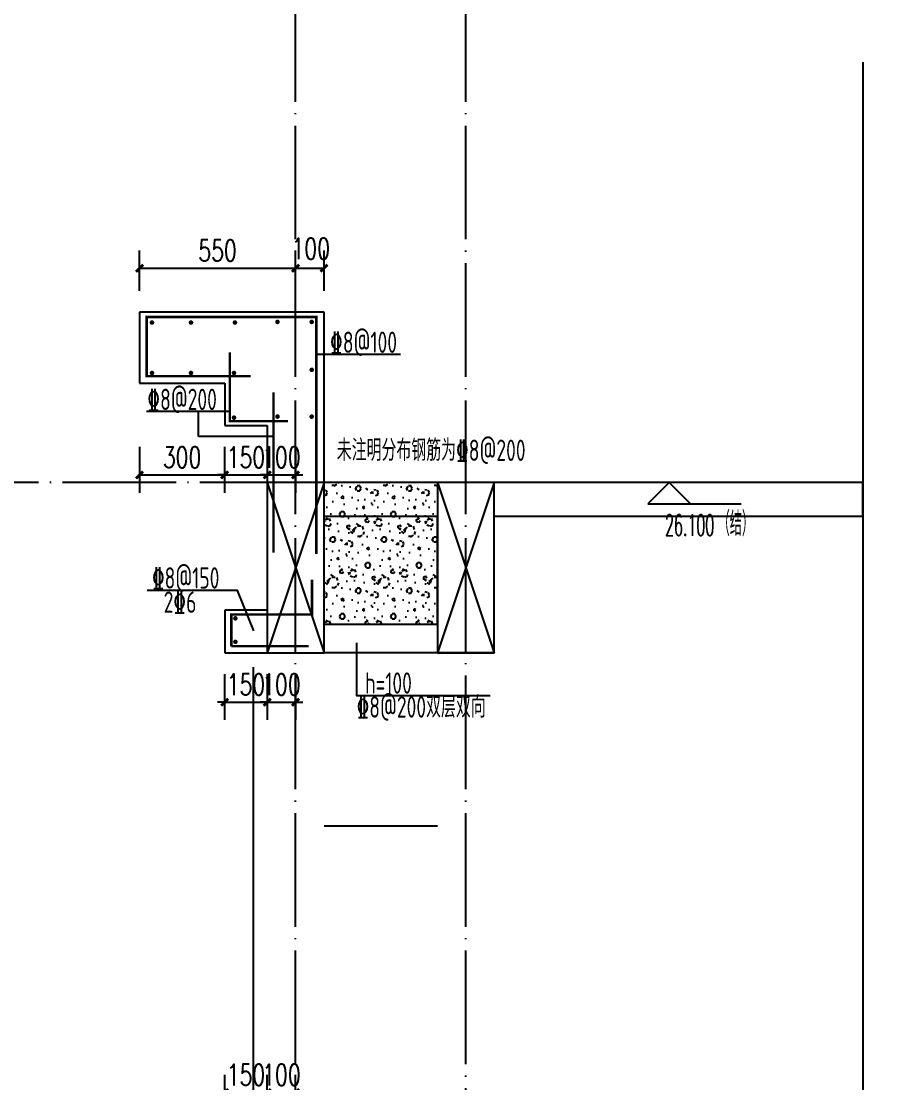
# Model space of a CAD drawing. Extents: x 393367 to 3005760, y 4998 to 826018.
# Drawn here: x 2809088 to 2812106, y 456029 to 459766 of the extents above; entities that cross this region are included whole.
import ezdxf

# ---------------------------------------------------------------- set-up
doc = ezdxf.new("R2010")
doc.units = 0
doc.header["$LTSCALE"] = 1000
doc.linetypes.add('DOTE', pattern=[2.42, 2, -0.2, 0.02, -0.2])
doc.layers.get('0').update_dxf_attribs({"linetype": 'CONTINUOUS'})
doc.layers.get('Defpoints').update_dxf_attribs({"linetype": 'CONTINUOUS'})
for name, color, linetype in [('3-屋面构造层', 157, 'CONTINUOUS'), ('DIM_ELEV', 3, 'CONTINUOUS'), ('DIM_SYMB', 3, 'CONTINUOUS'), ('DOTE', 8, 'DOTE'), ('PUB_DIM', 3, 'CONTINUOUS'), ('PUB_HATCH', 8, 'CONTINUOUS'), ('S-大样-砼线', 7, 'CONTINUOUS'), ('S-引出线', 40, 'CONTINUOUS'), ('TEXT', 7, 'CONTINUOUS'), ('WALL', 130, 'CONTINUOUS'), ('看线', 251, 'CONTINUOUS')]:
    doc.layers.add(name, color=color, linetype=linetype)
doc.layers.add('REIN', color=1, linetype='CONTINUOUS', lineweight=18)
doc.layers.add('立面-洞口示意', color=214, linetype='CONTINUOUS', lineweight=13)
doc.styles.add('_TCH_DIM', font='simplex.shx', dxfattribs={"width": 0.65, "bigfont": 'gbcbig.shx'})
doc.styles.add('_TCH_DIM_T3', font='SIMPLEX', dxfattribs={"width": 0.705882, "bigfont": 'GBCBIG'})
doc.styles.add('TSSD_Rein', font='Tssdeng.shx', dxfattribs={"width": 0.7, "bigfont": 'hztxt.shx'})
doc.styles.add('w', font='tssdeng.shx', dxfattribs={"width": 0.8, "bigfont": 'tssdchn.shx'})
doc.dimstyles.new('_TCH_ARCH&&25', dxfattribs={"dimtxt": 74.375, "dimasz": 25, "dimexe": 62.5, "dimexo": 75, "dimgap": 25, "dimtad": 1, "dimdec": 0, "dimzin": 0, "dimdsep": 46, "dimtxsty": '_TCH_DIM_T3', "dimblk": 'ARCHTICK', "dimcen": 0.09, "dimclrt": 7, "dimazin": 2, "dimtfac": 1, "dimtdec": 0, "dimtix": 1, "dimtmove": 2, "dimatfit": 3, "dimfxl": 1, "dimtolj": 1, "dimtzin": 0, "dimarcsym": 0})
pattern_1 = [(45, (0, 44.88), (-44.1941915, 44.1941915), [])]

# ---------------------------------------------------------------- blocks, each defined once
blk = doc.blocks.new('_ArchTick')
at = {"color": 0, "linetype": 'ByBlock', "const_width": 0.4}
blk.add_lwpolyline([(-0.5, -0.5), (0.5, 0.5)], dxfattribs=at)
blk = doc.blocks.new('*D3418')
at = {"layer": 'Defpoints', "color": 0}
for p in [(1114128.3, 465143.4), (1114278.3, 465143.4), (1114278.3, 464969.7)]:
    blk.add_point(p, dxfattribs=at)
at = {"layer": 'PUB_DIM', "color": 0, "lineweight": -2}
for p, q in [((1114128.3, 465068.4), (1114128.3, 464907.2)), ((1114278.3, 465068.4), (1114278.3, 464907.2)), ((1114128.3, 464969.7), (1114278.3, 464969.7))]:
    blk.add_line(p, q, dxfattribs=at)
at = {"layer": 'PUB_DIM', "color": 0, "lineweight": -2, "xscale": 25, "yscale": 25, "zscale": 25, "rotation": 180}
blk.add_blockref('_ArchTick', (1114128.3, 464969.7), dxfattribs=at)
at = {"layer": 'PUB_DIM', "color": 0, "lineweight": -2, "xscale": 25, "yscale": 25, "zscale": 25}
blk.add_blockref('_ArchTick', (1114278.3, 464969.7), dxfattribs=at)
at = {"layer": 'PUB_DIM', "color": 7, "insert": (1114178.9, 465038.4), "char_height": 74.38, "attachment_point": 5, "style": '_TCH_DIM_T3'}
blk.add_mtext('\\A1;150', dxfattribs=at)
blk = doc.blocks.new('*D3419')
at = {"layer": 'Defpoints', "color": 0}
for p in [(1114278.3, 465143.4), (1114378.3, 465143.4), (1114378.3, 464969.7)]:
    blk.add_point(p, dxfattribs=at)
at = {"layer": 'PUB_DIM', "color": 0, "lineweight": -2}
for p, q in [((1114278.3, 465068.4), (1114278.3, 464907.2)), ((1114378.3, 465068.4), (1114378.3, 464907.2)), ((1114278.3, 464969.7), (1114253.3, 464969.7)), ((1114278.3, 464969.7), (1114378.3, 464969.7)), ((1114378.3, 464969.7), (1114403.3, 464969.7))]:
    blk.add_line(p, q, dxfattribs=at)
at = {"layer": 'PUB_DIM', "color": 0, "lineweight": -2, "xscale": 25, "yscale": 25, "zscale": 25}
blk.add_blockref('_ArchTick', (1114278.3, 464969.7), dxfattribs=at)
at = {"layer": 'PUB_DIM', "color": 0, "lineweight": -2, "xscale": 25, "yscale": 25, "zscale": 25, "rotation": 180}
blk.add_blockref('_ArchTick', (1114378.3, 464969.7), dxfattribs=at)
at = {"layer": 'PUB_DIM', "color": 7, "insert": (1114328.3, 465031.8), "char_height": 74.38, "attachment_point": 5, "style": '_TCH_DIM_T3'}
blk.add_mtext('\\A1;100', dxfattribs=at)
blk = doc.blocks.new('*D3420')
at = {"layer": 'Defpoints', "color": 0}
for p in [(1114378.3, 465143.4), (1114478.3, 465143.4), (1114478.3, 464969.7)]:
    blk.add_point(p, dxfattribs=at)
at = {"layer": 'PUB_DIM', "color": 0, "lineweight": -2}
for p, q in [((1114378.3, 465068.4), (1114378.3, 464907.2)), ((1114478.3, 465068.4), (1114478.3, 464907.2)), ((1114378.3, 464969.7), (1114353.3, 464969.7)), ((1114378.3, 464969.7), (1114478.3, 464969.7)), ((1114478.3, 464969.7), (1114503.3, 464969.7))]:
    blk.add_line(p, q, dxfattribs=at)
at = {"layer": 'PUB_DIM', "color": 0, "lineweight": -2, "xscale": 25, "yscale": 25, "zscale": 25}
blk.add_blockref('_ArchTick', (1114378.3, 464969.7), dxfattribs=at)
at = {"layer": 'PUB_DIM', "color": 0, "lineweight": -2, "xscale": 25, "yscale": 25, "zscale": 25, "rotation": 180}
blk.add_blockref('_ArchTick', (1114478.3, 464969.7), dxfattribs=at)
at = {"layer": 'PUB_DIM', "color": 7, "insert": (1114428.3, 465031.8), "char_height": 74.38, "attachment_point": 5, "style": '_TCH_DIM_T3'}
blk.add_mtext('\\A1;100', dxfattribs=at)
blk = doc.blocks.new('*D3421')
at = {"layer": 'Defpoints', "color": 0}
for p in [(1115078.3, 465643.4), (1115244.2, 465643.4), (1115078.3, 465143.4)]:
    blk.add_point(p, dxfattribs=at)
at = {"layer": 'PUB_DIM', "color": 0, "lineweight": -2}
for p, q in [((1115153.3, 465643.4), (1115306.7, 465643.4)), ((1115244.2, 465143.4), (1115244.2, 465643.4)), ((1115153.3, 465143.4), (1115306.7, 465143.4))]:
    blk.add_line(p, q, dxfattribs=at)
at = {"layer": 'PUB_DIM', "color": 0, "lineweight": -2, "xscale": 25, "yscale": 25, "zscale": 25}
for p, rotation in [((1115244.2, 465643.4), 90), ((1115244.2, 465143.4), 270)]:
    blk.add_blockref('_ArchTick', p, dxfattribs=dict(at, rotation=rotation))
at = {"layer": 'PUB_DIM', "color": 7, "insert": (1115182, 465393.4), "char_height": 74.38, "attachment_point": 5, "rotation": 90, "style": '_TCH_DIM_T3'}
blk.add_mtext('\\A1;500', dxfattribs=at)
blk = doc.blocks.new('*D3422')
at = {"layer": 'Defpoints', "color": 0}
for p in [(1113953.7, 465743.4), (1114128.3, 465743.4), (1114128.3, 465643.4)]:
    blk.add_point(p, dxfattribs=at)
at = {"layer": 'PUB_DIM', "color": 0, "lineweight": -2}
for p, q in [((1114053.3, 465743.4), (1113891.2, 465743.4)), ((1113953.7, 465643.4), (1113953.7, 465743.4)), ((1114053.3, 465643.4), (1113891.2, 465643.4))]:
    blk.add_line(p, q, dxfattribs=at)
at = {"layer": 'PUB_DIM', "color": 0, "lineweight": -2, "xscale": 25, "yscale": 25, "zscale": 25}
for p, rotation in [((1113953.7, 465743.4), 90), ((1113953.7, 465643.4), 270)]:
    blk.add_blockref('_ArchTick', p, dxfattribs=dict(at, rotation=rotation))
at = {"layer": 'PUB_DIM', "color": 7, "insert": (1113891.5, 465726.1), "char_height": 74.38, "attachment_point": 5, "rotation": 90, "style": '_TCH_DIM_T3'}
blk.add_mtext('\\A1;100', dxfattribs=at)
blk = doc.blocks.new('*D3423')
at = {"layer": 'Defpoints', "color": 0}
for p in [(1113953.7, 465493.4), (1114128.3, 465493.4), (1114128.3, 465243.4)]:
    blk.add_point(p, dxfattribs=at)
at = {"layer": 'PUB_DIM', "color": 0, "lineweight": -2}
for p, q in [((1114053.3, 465493.4), (1113891.2, 465493.4)), ((1113953.7, 465243.4), (1113953.7, 465493.4)), ((1114053.3, 465243.4), (1113891.2, 465243.4))]:
    blk.add_line(p, q, dxfattribs=at)
at = {"layer": 'PUB_DIM', "color": 0, "lineweight": -2, "xscale": 25, "yscale": 25, "zscale": 25}
for p, rotation in [((1113953.7, 465493.4), 90), ((1113953.7, 465243.4), 270)]:
    blk.add_blockref('_ArchTick', p, dxfattribs=dict(at, rotation=rotation))
at = {"layer": 'PUB_DIM', "color": 7, "insert": (1113891.5, 465368.4), "char_height": 74.38, "attachment_point": 5, "rotation": 90, "style": '_TCH_DIM_T3'}
blk.add_mtext('\\A1;250', dxfattribs=at)
blk = doc.blocks.new('*D3424')
at = {"layer": 'Defpoints', "color": 0}
for p in [(1113953.7, 465243.4), (1114128.3, 465243.4), (1114128.3, 465143.4)]:
    blk.add_point(p, dxfattribs=at)
at = {"layer": 'PUB_DIM', "color": 0, "lineweight": -2}
for p, q in [((1114053.3, 465243.4), (1113891.2, 465243.4)), ((1113953.7, 465243.4), (1113953.7, 465268.4)), ((1113953.7, 465143.4), (1113953.7, 465243.4)), ((1114053.3, 465143.4), (1113891.2, 465143.4)), ((1113953.7, 465143.4), (1113953.7, 465118.4))]:
    blk.add_line(p, q, dxfattribs=at)
at = {"layer": 'PUB_DIM', "color": 0, "lineweight": -2, "xscale": 25, "yscale": 25, "zscale": 25}
for p, rotation in [((1113953.7, 465243.4), 270), ((1113953.7, 465143.4), 90)]:
    blk.add_blockref('_ArchTick', p, dxfattribs=dict(at, rotation=rotation))
at = {"layer": 'PUB_DIM', "color": 7, "insert": (1113891.5, 465193.4), "char_height": 74.38, "attachment_point": 5, "rotation": 90, "style": '_TCH_DIM_T3'}
blk.add_mtext('\\A1;100', dxfattribs=at)
blk = doc.blocks.new('*D3425')
at = {"layer": 'Defpoints', "color": 0}
for p in [(1113953.7, 465143.4), (1114128.3, 465143.4), (1114128.3, 464693.4)]:
    blk.add_point(p, dxfattribs=at)
at = {"layer": 'PUB_DIM', "color": 0, "lineweight": -2}
for p, q in [((1114053.3, 465143.4), (1113891.2, 465143.4)), ((1113953.7, 464693.4), (1113953.7, 465143.4)), ((1114053.3, 464693.4), (1113891.2, 464693.4))]:
    blk.add_line(p, q, dxfattribs=at)
at = {"layer": 'PUB_DIM', "color": 0, "lineweight": -2, "xscale": 25, "yscale": 25, "zscale": 25}
for p, rotation in [((1113953.7, 465143.4), 90), ((1113953.7, 464693.4), 270)]:
    blk.add_blockref('_ArchTick', p, dxfattribs=dict(at, rotation=rotation))
at = {"layer": 'PUB_DIM', "color": 7, "insert": (1113891.5, 464918.4), "char_height": 74.38, "attachment_point": 5, "rotation": 90, "style": '_TCH_DIM_T3'}
blk.add_mtext('\\A1;450', dxfattribs=at)
blk = doc.blocks.new('*D3426')
at = {"layer": 'Defpoints', "color": 0}
for p in [(1113953.7, 464643.4), (1114128.3, 464643.4), (1114128.3, 464543.4)]:
    blk.add_point(p, dxfattribs=at)
at = {"layer": 'PUB_DIM', "color": 0, "lineweight": -2}
for p, q in [((1114053.3, 464643.4), (1113891.2, 464643.4)), ((1113953.7, 464543.4), (1113953.7, 464643.4)), ((1114053.3, 464543.4), (1113891.2, 464543.4))]:
    blk.add_line(p, q, dxfattribs=at)
at = {"layer": 'PUB_DIM', "color": 0, "lineweight": -2, "xscale": 25, "yscale": 25, "zscale": 25}
for p, rotation in [((1113953.7, 464643.4), 90), ((1113953.7, 464543.4), 270)]:
    blk.add_blockref('_ArchTick', p, dxfattribs=dict(at, rotation=rotation))
at = {"layer": 'PUB_DIM', "color": 7, "insert": (1113891.5, 464522.7), "char_height": 74.38, "attachment_point": 5, "rotation": 90, "style": '_TCH_DIM_T3'}
blk.add_mtext('\\A1;100', dxfattribs=at)
blk = doc.blocks.new('*D3427')
at = {"layer": 'Defpoints', "color": 0}
for p in [(1114128.3, 464543.4), (1114278.3, 464543.4), (1114278.3, 464369.7)]:
    blk.add_point(p, dxfattribs=at)
at = {"layer": 'PUB_DIM', "color": 0, "lineweight": -2}
for p, q in [((1114128.3, 464468.4), (1114128.3, 464307.2)), ((1114278.3, 464468.4), (1114278.3, 464307.2)), ((1114128.3, 464369.7), (1114103.3, 464369.7)), ((1114128.3, 464369.7), (1114278.3, 464369.7)), ((1114278.3, 464369.7), (1114303.3, 464369.7))]:
    blk.add_line(p, q, dxfattribs=at)
at = {"layer": 'PUB_DIM', "color": 0, "lineweight": -2, "xscale": 25, "yscale": 25, "zscale": 25}
blk.add_blockref('_ArchTick', (1114128.3, 464369.7), dxfattribs=at)
at = {"layer": 'PUB_DIM', "color": 0, "lineweight": -2, "xscale": 25, "yscale": 25, "zscale": 25, "rotation": 180}
blk.add_blockref('_ArchTick', (1114278.3, 464369.7), dxfattribs=at)
at = {"layer": 'PUB_DIM', "color": 7, "insert": (1114203.3, 464431.8), "char_height": 74.38, "attachment_point": 5, "style": '_TCH_DIM_T3'}
blk.add_mtext('\\A1;150', dxfattribs=at)
blk = doc.blocks.new('*D3428')
at = {"layer": 'Defpoints', "color": 0}
for p in [(1114278.3, 464543.4), (1114378.3, 464543.4), (1114378.3, 464369.7)]:
    blk.add_point(p, dxfattribs=at)
at = {"layer": 'PUB_DIM', "color": 0, "lineweight": -2}
for p, q in [((1114278.3, 464468.4), (1114278.3, 464307.2)), ((1114378.3, 464468.4), (1114378.3, 464307.2)), ((1114278.3, 464369.7), (1114253.3, 464369.7)), ((1114278.3, 464369.7), (1114378.3, 464369.7)), ((1114378.3, 464369.7), (1114403.3, 464369.7))]:
    blk.add_line(p, q, dxfattribs=at)
at = {"layer": 'PUB_DIM', "color": 0, "lineweight": -2, "xscale": 25, "yscale": 25, "zscale": 25}
blk.add_blockref('_ArchTick', (1114278.3, 464369.7), dxfattribs=at)
at = {"layer": 'PUB_DIM', "color": 0, "lineweight": -2, "xscale": 25, "yscale": 25, "zscale": 25, "rotation": 180}
blk.add_blockref('_ArchTick', (1114378.3, 464369.7), dxfattribs=at)
at = {"layer": 'PUB_DIM', "color": 7, "insert": (1114328.3, 464431.8), "char_height": 74.38, "attachment_point": 5, "style": '_TCH_DIM_T3'}
blk.add_mtext('\\A1;100', dxfattribs=at)
blk = doc.blocks.new('*D3429')
at = {"layer": 'Defpoints', "color": 0}
for p in [(1114278.3, 465895.7), (1114128.3, 465743.4), (1114278.3, 465743.4)]:
    blk.add_point(p, dxfattribs=at)
at = {"layer": 'PUB_DIM', "color": 0, "lineweight": -2}
for p, q in [((1114128.3, 465818.4), (1114128.3, 465958.2)), ((1114278.3, 465818.4), (1114278.3, 465958.2)), ((1114128.3, 465895.7), (1114103.3, 465895.7)), ((1114128.3, 465895.7), (1114278.3, 465895.7)), ((1114278.3, 465895.7), (1114303.3, 465895.7))]:
    blk.add_line(p, q, dxfattribs=at)
at = {"layer": 'PUB_DIM', "color": 0, "lineweight": -2, "xscale": 25, "yscale": 25, "zscale": 25}
blk.add_blockref('_ArchTick', (1114128.3, 465895.7), dxfattribs=at)
at = {"layer": 'PUB_DIM', "color": 0, "lineweight": -2, "xscale": 25, "yscale": 25, "zscale": 25, "rotation": 180}
blk.add_blockref('_ArchTick', (1114278.3, 465895.7), dxfattribs=at)
at = {"layer": 'PUB_DIM', "color": 7, "insert": (1114203.3, 465957.9), "char_height": 74.38, "attachment_point": 5, "style": '_TCH_DIM_T3'}
blk.add_mtext('\\A1;150', dxfattribs=at)
blk = doc.blocks.new('*D3430')
at = {"layer": 'Defpoints', "color": 0}
for p in [(1114378.3, 465895.7), (1114278.3, 465743.4), (1114378.3, 465743.4)]:
    blk.add_point(p, dxfattribs=at)
at = {"layer": 'PUB_DIM', "color": 0, "lineweight": -2}
for p, q in [((1114278.3, 465818.4), (1114278.3, 465958.2)), ((1114378.3, 465818.4), (1114378.3, 465958.2)), ((1114278.3, 465895.7), (1114253.3, 465895.7)), ((1114278.3, 465895.7), (1114378.3, 465895.7)), ((1114378.3, 465895.7), (1114403.3, 465895.7))]:
    blk.add_line(p, q, dxfattribs=at)
at = {"layer": 'PUB_DIM', "color": 0, "lineweight": -2, "xscale": 25, "yscale": 25, "zscale": 25}
blk.add_blockref('_ArchTick', (1114278.3, 465895.7), dxfattribs=at)
at = {"layer": 'PUB_DIM', "color": 0, "lineweight": -2, "xscale": 25, "yscale": 25, "zscale": 25, "rotation": 180}
blk.add_blockref('_ArchTick', (1114378.3, 465895.7), dxfattribs=at)
at = {"layer": 'PUB_DIM', "color": 7, "insert": (1114328.3, 465957.9), "char_height": 74.38, "attachment_point": 5, "style": '_TCH_DIM_T3'}
blk.add_mtext('\\A1;100', dxfattribs=at)
blk = doc.blocks.new('*D3431')
at = {"layer": 'Defpoints', "color": 0}
for p in [(1115652.5, 465143.4), (1115818.5, 465143.4), (1115652.5, 465058.4)]:
    blk.add_point(p, dxfattribs=at)
at = {"layer": 'PUB_DIM', "color": 0, "lineweight": -2}
for p, q in [((1115818.5, 465143.4), (1115818.5, 465168.4)), ((1115727.5, 465143.4), (1115881, 465143.4)), ((1115818.5, 465058.4), (1115818.5, 465143.4)), ((1115727.5, 465058.4), (1115881, 465058.4)), ((1115818.5, 465058.4), (1115818.5, 465033.4))]:
    blk.add_line(p, q, dxfattribs=at)
at = {"layer": 'PUB_DIM', "color": 0, "lineweight": -2, "xscale": 25, "yscale": 25, "zscale": 25}
for p, rotation in [((1115818.5, 465143.4), 270), ((1115818.5, 465058.4), 90)]:
    blk.add_blockref('_ArchTick', p, dxfattribs=dict(at, rotation=rotation))
at = {"layer": 'PUB_DIM', "color": 7, "insert": (1115756.3, 465100.9), "char_height": 74.38, "attachment_point": 5, "rotation": 90, "style": '_TCH_DIM_T3'}
blk.add_mtext('\\A1;85', dxfattribs=at)
blk = doc.blocks.new('*D3432')
at = {"layer": 'Defpoints', "color": 0}
for p in [(1114278.3, 465643.4), (1113953.7, 465493.4), (1114278.3, 465493.4)]:
    blk.add_point(p, dxfattribs=at)
at = {"layer": 'PUB_DIM', "color": 0, "lineweight": -2}
for p, q in [((1114203.3, 465643.4), (1113891.2, 465643.4)), ((1113953.7, 465643.4), (1113953.7, 465668.4)), ((1113953.7, 465643.4), (1113953.7, 465493.4)), ((1114203.3, 465493.4), (1113891.2, 465493.4)), ((1113953.7, 465493.4), (1113953.7, 465468.4))]:
    blk.add_line(p, q, dxfattribs=at)
at = {"layer": 'PUB_DIM', "color": 0, "lineweight": -2, "xscale": 25, "yscale": 25, "zscale": 25}
for p, rotation in [((1113953.7, 465643.4), 270), ((1113953.7, 465493.4), 90)]:
    blk.add_blockref('_ArchTick', p, dxfattribs=dict(at, rotation=rotation))
at = {"layer": 'PUB_DIM', "color": 7, "insert": (1113891.5, 465568.4), "char_height": 74.38, "attachment_point": 5, "rotation": 90, "style": '_TCH_DIM_T3'}
blk.add_mtext('\\A1;150', dxfattribs=at)
blk = doc.blocks.new('*D3417')
at = {"layer": 'Defpoints', "color": 0}
for p in [(1114128.3, 464693.4), (1113953.7, 464643.4), (1114128.3, 464643.4)]:
    blk.add_point(p, dxfattribs=at)
at = {"layer": 'PUB_DIM', "color": 0, "lineweight": -2}
for p, q in [((1113953.7, 464693.4), (1113953.7, 464718.4)), ((1114053.3, 464693.4), (1113891.2, 464693.4)), ((1113953.7, 464693.4), (1113953.7, 464643.4)), ((1114053.3, 464643.4), (1113891.2, 464643.4)), ((1113953.7, 464643.4), (1113953.7, 464618.4))]:
    blk.add_line(p, q, dxfattribs=at)
at = {"layer": 'PUB_DIM', "color": 0, "lineweight": -2, "xscale": 25, "yscale": 25, "zscale": 25}
for p, rotation in [((1113953.7, 464693.4), 270), ((1113953.7, 464643.4), 90)]:
    blk.add_blockref('_ArchTick', p, dxfattribs=dict(at, rotation=rotation))
at = {"layer": 'PUB_DIM', "color": 7, "insert": (1113891.5, 464668.4), "char_height": 74.38, "attachment_point": 5, "rotation": 90, "style": '_TCH_DIM_T3'}
blk.add_mtext('\\A1;50', dxfattribs=at)
blk = doc.blocks.new('*D1384')
at = {"layer": 'Defpoints', "color": 0, "transparency": 16777216}
for p in [(2809804.8, 457542.7), (2809954.8, 457542.7), (2809954.8, 457369)]:
    blk.add_point(p, dxfattribs=at)
at = {"layer": 'PUB_DIM', "color": 0, "lineweight": -2, "transparency": 16777216}
for p, q in [((2809804.8, 457467.7), (2809804.8, 457306.5)), ((2809954.8, 457467.7), (2809954.8, 457306.5)), ((2809804.8, 457369), (2809779.8, 457369)), ((2809804.8, 457369), (2809954.8, 457369)), ((2809954.8, 457369), (2809979.8, 457369))]:
    blk.add_line(p, q, dxfattribs=at)
at = {"layer": 'PUB_DIM', "color": 0, "lineweight": -2, "transparency": 16777216, "xscale": 25, "yscale": 25, "zscale": 25}
blk.add_blockref('_ArchTick', (2809804.8, 457369), dxfattribs=at)
at = {"layer": 'PUB_DIM', "color": 0, "lineweight": -2, "transparency": 16777216, "xscale": 25, "yscale": 25, "zscale": 25, "rotation": 180}
blk.add_blockref('_ArchTick', (2809954.8, 457369), dxfattribs=at)
at = {"layer": 'PUB_DIM', "color": 7, "transparency": 16777216, "insert": (2809879.8, 457431.2), "char_height": 74.38, "attachment_point": 5, "style": '_TCH_DIM_T3'}
blk.add_mtext('\\A1;150', dxfattribs=at)
blk = doc.blocks.new('*D1385')
at = {"layer": 'Defpoints', "color": 0, "transparency": 16777216}
for p in [(2809954.8, 457542.7), (2810054.8, 457542.7), (2810054.8, 457369)]:
    blk.add_point(p, dxfattribs=at)
at = {"layer": 'PUB_DIM', "color": 0, "lineweight": -2, "transparency": 16777216}
for p, q in [((2809954.8, 457467.7), (2809954.8, 457306.5)), ((2810054.8, 457467.7), (2810054.8, 457306.5)), ((2809954.8, 457369), (2809929.8, 457369)), ((2809954.8, 457369), (2810054.8, 457369)), ((2810054.8, 457369), (2810079.8, 457369))]:
    blk.add_line(p, q, dxfattribs=at)
at = {"layer": 'PUB_DIM', "color": 0, "lineweight": -2, "transparency": 16777216, "xscale": 25, "yscale": 25, "zscale": 25}
blk.add_blockref('_ArchTick', (2809954.8, 457369), dxfattribs=at)
at = {"layer": 'PUB_DIM', "color": 0, "lineweight": -2, "transparency": 16777216, "xscale": 25, "yscale": 25, "zscale": 25, "rotation": 180}
blk.add_blockref('_ArchTick', (2810054.8, 457369), dxfattribs=at)
at = {"layer": 'PUB_DIM', "color": 7, "transparency": 16777216, "insert": (2810004.8, 457431.2), "char_height": 74.38, "attachment_point": 5, "style": '_TCH_DIM_T3'}
blk.add_mtext('\\A1;100', dxfattribs=at)
blk = doc.blocks.new('*D1393')
at = {"layer": 'Defpoints', "color": 0, "transparency": 16777216}
for p in [(2809504.8, 458342.7), (2809804.8, 458342.7), (2809804.8, 458169)]:
    blk.add_point(p, dxfattribs=at)
at = {"layer": 'PUB_DIM', "color": 0, "lineweight": -2, "transparency": 16777216}
for p, q in [((2809504.8, 458267.7), (2809504.8, 458106.5)), ((2809804.8, 458267.7), (2809804.8, 458106.5)), ((2809504.8, 458169), (2809804.8, 458169))]:
    blk.add_line(p, q, dxfattribs=at)
at = {"layer": 'PUB_DIM', "color": 0, "lineweight": -2, "transparency": 16777216, "xscale": 25, "yscale": 25, "zscale": 25, "rotation": 180}
blk.add_blockref('_ArchTick', (2809504.8, 458169), dxfattribs=at)
at = {"layer": 'PUB_DIM', "color": 0, "lineweight": -2, "transparency": 16777216, "xscale": 25, "yscale": 25, "zscale": 25}
blk.add_blockref('_ArchTick', (2809804.8, 458169), dxfattribs=at)
at = {"layer": 'PUB_DIM', "color": 7, "transparency": 16777216, "insert": (2809654.8, 458231.2), "char_height": 74.38, "attachment_point": 5, "style": '_TCH_DIM_T3'}
blk.add_mtext('\\A1;300', dxfattribs=at)
blk = doc.blocks.new('*D1394')
at = {"layer": 'Defpoints', "color": 0, "transparency": 16777216}
for p in [(2809804.8, 458342.7), (2809954.8, 458342.7), (2809954.8, 458169)]:
    blk.add_point(p, dxfattribs=at)
at = {"layer": 'PUB_DIM', "color": 0, "lineweight": -2, "transparency": 16777216}
for p, q in [((2809804.8, 458267.7), (2809804.8, 458106.5)), ((2809954.8, 458267.7), (2809954.8, 458106.5)), ((2809804.8, 458169), (2809779.8, 458169)), ((2809804.8, 458169), (2809954.8, 458169)), ((2809954.8, 458169), (2809979.8, 458169))]:
    blk.add_line(p, q, dxfattribs=at)
at = {"layer": 'PUB_DIM', "color": 0, "lineweight": -2, "transparency": 16777216, "xscale": 25, "yscale": 25, "zscale": 25}
blk.add_blockref('_ArchTick', (2809804.8, 458169), dxfattribs=at)
at = {"layer": 'PUB_DIM', "color": 0, "lineweight": -2, "transparency": 16777216, "xscale": 25, "yscale": 25, "zscale": 25, "rotation": 180}
blk.add_blockref('_ArchTick', (2809954.8, 458169), dxfattribs=at)
at = {"layer": 'PUB_DIM', "color": 7, "transparency": 16777216, "insert": (2809879.8, 458231.2), "char_height": 74.38, "attachment_point": 5, "style": '_TCH_DIM_T3'}
blk.add_mtext('\\A1;150', dxfattribs=at)
blk = doc.blocks.new('*D1395')
at = {"layer": 'Defpoints', "color": 0, "transparency": 16777216}
for p in [(2809954.8, 458342.7), (2810054.8, 458342.7), (2810054.8, 458169)]:
    blk.add_point(p, dxfattribs=at)
at = {"layer": 'PUB_DIM', "color": 0, "lineweight": -2, "transparency": 16777216}
for p, q in [((2809954.8, 458267.7), (2809954.8, 458106.5)), ((2810054.8, 458267.7), (2810054.8, 458106.5)), ((2809954.8, 458169), (2809929.8, 458169)), ((2809954.8, 458169), (2810054.8, 458169)), ((2810054.8, 458169), (2810079.8, 458169))]:
    blk.add_line(p, q, dxfattribs=at)
at = {"layer": 'PUB_DIM', "color": 0, "lineweight": -2, "transparency": 16777216, "xscale": 25, "yscale": 25, "zscale": 25}
blk.add_blockref('_ArchTick', (2809954.8, 458169), dxfattribs=at)
at = {"layer": 'PUB_DIM', "color": 0, "lineweight": -2, "transparency": 16777216, "xscale": 25, "yscale": 25, "zscale": 25, "rotation": 180}
blk.add_blockref('_ArchTick', (2810054.8, 458169), dxfattribs=at)
at = {"layer": 'PUB_DIM', "color": 7, "transparency": 16777216, "insert": (2810004.8, 458231.2), "char_height": 74.38, "attachment_point": 5, "style": '_TCH_DIM_T3'}
blk.add_mtext('\\A1;100', dxfattribs=at)
blk = doc.blocks.new('*D1396')
at = {"layer": 'Defpoints', "color": 0, "transparency": 16777216}
for p in [(2810054.8, 458896.9), (2809504.8, 458742.7), (2810054.8, 458742.7)]:
    blk.add_point(p, dxfattribs=at)
at = {"layer": 'PUB_DIM', "color": 0, "lineweight": -2, "transparency": 16777216}
for p, q in [((2809504.8, 458817.7), (2809504.8, 458959.4)), ((2810054.8, 458817.7), (2810054.8, 458959.4)), ((2809504.8, 458896.9), (2810054.8, 458896.9))]:
    blk.add_line(p, q, dxfattribs=at)
at = {"layer": 'PUB_DIM', "color": 0, "lineweight": -2, "transparency": 16777216, "xscale": 25, "yscale": 25, "zscale": 25, "rotation": 180}
blk.add_blockref('_ArchTick', (2809504.8, 458896.9), dxfattribs=at)
at = {"layer": 'PUB_DIM', "color": 0, "lineweight": -2, "transparency": 16777216, "xscale": 25, "yscale": 25, "zscale": 25}
blk.add_blockref('_ArchTick', (2810054.8, 458896.9), dxfattribs=at)
at = {"layer": 'PUB_DIM', "color": 7, "transparency": 16777216, "insert": (2809779.8, 458959.1), "char_height": 74.38, "attachment_point": 5, "style": '_TCH_DIM_T3'}
blk.add_mtext('\\A1;550', dxfattribs=at)
blk = doc.blocks.new('*D1397')
at = {"layer": 'Defpoints', "color": 0, "transparency": 16777216}
for p in [(2810154.8, 458896.9), (2810054.8, 458742.7), (2810154.8, 458742.7)]:
    blk.add_point(p, dxfattribs=at)
at = {"layer": 'PUB_DIM', "color": 0, "lineweight": -2, "transparency": 16777216}
for p, q in [((2810054.8, 458817.7), (2810054.8, 458959.4)), ((2810154.8, 458817.7), (2810154.8, 458959.4)), ((2810054.8, 458896.9), (2810154.8, 458896.9))]:
    blk.add_line(p, q, dxfattribs=at)
at = {"layer": 'PUB_DIM', "color": 0, "lineweight": -2, "transparency": 16777216, "xscale": 25, "yscale": 25, "zscale": 25, "rotation": 180}
blk.add_blockref('_ArchTick', (2810054.8, 458896.9), dxfattribs=at)
at = {"layer": 'PUB_DIM', "color": 0, "lineweight": -2, "transparency": 16777216, "xscale": 25, "yscale": 25, "zscale": 25}
blk.add_blockref('_ArchTick', (2810154.8, 458896.9), dxfattribs=at)
at = {"layer": 'PUB_DIM', "color": 7, "transparency": 16777216, "insert": (2810108.2, 458965.6), "char_height": 74.38, "attachment_point": 5, "style": '_TCH_DIM_T3'}
blk.add_mtext('\\A1;100', dxfattribs=at)
blk = doc.blocks.new('A$C724E2FC0')
at = {"layer": 'REIN', "const_width": 9}
for points in [[(370, 974.1), (4.5, 974.1), (4.5, 1182.5), (602.2, 1182.5), (602.2, 347.5)], [(451.1, 353.1), (451.1, 917.8)], [(302.5, 23.5), (302.5, 135.2), (586.4, 135.2), (586.4, 258.2)]]:
    blk.add_lwpolyline(points, dxfattribs=at)
at = {"layer": 'REIN', "const_width": 8}
for points in [[(18.8, 1162.9, 1), (26.8, 1162.9, 1)], [(156.2, 1162.9, 1), (164.2, 1162.9, 1)], [(311.1, 1162.9, 1), (319.1, 1162.9, 1)], [(460.9, 1165.1, 1), (468.9, 1165.1, 1)], [(581.6, 1165.1, 1), (589.6, 1165.1, 1)], [(18.8, 985.4, 1), (26.8, 985.4, 1)], [(156.2, 985.4, 1), (164.2, 985.4, 1)], [(307.7, 985.4, 1), (315.7, 985.4, 1)], [(581.6, 996.6, 1), (589.6, 996.6, 1)], [(307.7, 827.9, 1), (315.7, 827.9, 1)], [(460.9, 831.7, 1), (468.9, 831.7, 1)], [(581.6, 831.7, 1), (589.6, 831.7, 1)], [(312.7, 121.6, 1), (320.7, 121.6, 1)], [(312.7, 38.7, 1), (320.7, 38.7, 1)]]:
    blk.add_lwpolyline(points, format="xyb", close=True, dxfattribs=at)
at = {"layer": 'REIN'}
for points in [[(297.1, 1058.5, 9, 9, 0), (297.1, 815.8, 9, 9, 0), (501.6, 815.8, 9, 9, 0)], [(302.5, 23.5, 9, 9, 0), (575, 23.5, 9, 9, 0)]]:
    blk.add_lwpolyline(points, format="xyseb", dxfattribs=at)
at = {"layer": 'S-大样-砼线'}
for p, q in [((429, 600), (629, 0)), ((629, 600), (429, 0))]:
    blk.add_line(p, q, dxfattribs=at)
blk.add_lwpolyline([(629, 600), (429, 600), (429, 0), (629, 0)], close=True, dxfattribs=at)
at = {"layer": 'S-引出线'}
for p, q in [((598.2, 1052), (898.4, 1052)), ((3.2, 850.8), (297.1, 850.8)), ((186.9, 761.6), (186.9, 850.8)), ((451.1, 761.6), (186.9, 761.6))]:
    blk.add_line(p, q, dxfattribs=at)
blk.add_lwpolyline([(381.7, 78), (323.7, 219.5), (5.3, 219.5)], dxfattribs=at)
at = {"layer": 'TEXT', "style": 'TSSD_Rein', "width": 0.7}
for s, p in [('%%1328@100', (650.3, 1056.1)), ('%%1328@200', (6.4, 854.9)), ('未注明分布钢筋为%%1328@200', (674, 675.8)), ('%%1328@150', (22.3, 226.3)), ('2%%1326', (64.1, 141.1))]:
    blk.add_text(s, height=75, rotation=0, dxfattribs=at).set_placement(p)
blk = doc.blocks.new('FSDFSFSFSFEFSFESF')
at = {"layer": 'PUB_HATCH'}
h = blk.add_hatch(dxfattribs=at)
h.set_pattern_fill('普通砖', color=256, scale=25, style=0)
h.set_pattern_definition(pattern_1)
h.paths.add_polyline_path([(1114378.3, 465493.4), (1114278.3, 465493.4), (1114278.3, 465243.4), (1114378.3, 465243.4)])
h = blk.add_hatch(dxfattribs=at)
h.set_pattern_fill('普通砖', color=256, scale=25, style=0)
h.set_pattern_definition(pattern_1)
h.paths.add_polyline_path([(1114278.3, 464693.4), (1114478.3, 464693.4), (1114478.3, 465143.4), (1114278.3, 465143.4)])
at = {"layer": 'REIN'}
for points in [[(1114144.1, 465657.4, 9, 9, 0), (1114144.1, 465724.6, 9, 9, 0), (1114456.2, 465724.6, 9, 9, 0), (1114456.2, 465508.6, 9, 9, 0), (1114298.9, 465508.6, 9, 9, 0), (1114298.9, 465625.9, 9, 9, 0), (1115051.5, 465625.9, 9, 9, 0), (1115051.5, 464790.8, 9, 9, 0)], [(1114900.4, 464796.4, 9, 9, 0), (1114900.4, 465607.6, 9, 9, 0), (1115035.2, 465607.6, 9, 9, 0)], [(1114148.9, 464567.6, 9, 9, 0), (1115049.3, 464567.6, 9, 9, 0), (1115049.3, 464699.1, 9, 9, 0)]]:
    blk.add_lwpolyline(points, format="xyseb", dxfattribs=at)
at = {"layer": 'REIN', "const_width": 8}
for points in [[(1114157.4, 465710, 1), (1114165.4, 465710, 1)], [(1114298.9, 465710, 1), (1114306.9, 465710, 1)], [(1114437.2, 465709.1, 1), (1114445.2, 465709.1, 1)], [(1114309.1, 465609.1, 1), (1114317.1, 465609.1, 1)], [(1114437.9, 465611.7, 1), (1114445.9, 465611.7, 1)], [(1114596.5, 465609.1, 1), (1114604.5, 465609.1, 1)], [(1114742.5, 465609.1, 1), (1114750.5, 465609.1, 1)], [(1114910.2, 465589.9, 1), (1114918.2, 465589.9, 1)], [(1115030.9, 465589.9, 1), (1115038.9, 465589.9, 1)], [(1114313.7, 465523, 1), (1114321.7, 465523, 1)], [(1114437.9, 465523.9, 1), (1114445.9, 465523.9, 1)], [(1114597.5, 465524.6, 1), (1114605.5, 465524.6, 1)], [(1114742.8, 465524.6, 1), (1114750.8, 465524.6, 1)], [(1114910.1, 465524.6, 1), (1114918.1, 465524.6, 1)], [(1114910.2, 465411.6, 1), (1114918.2, 465411.6, 1)], [(1115030.9, 465411.6, 1), (1115038.9, 465411.6, 1)], [(1114910.2, 465227.4, 1), (1114918.2, 465227.4, 1)], [(1115030.9, 465227.4, 1), (1115038.9, 465227.4, 1)], [(1114166.7, 465210, 1), (1114174.7, 465210, 1)], [(1114308.2, 465210, 1), (1114316.2, 465210, 1)], [(1114438.2, 465210, 1), (1114446.2, 465210, 1)], [(1114317.4, 464662, 1), (1114325.4, 464662, 1)], [(1114487.3, 464661.2, 1), (1114495.3, 464661.2, 1)], [(1114661.3, 464661.2, 1), (1114669.3, 464661.2, 1)], [(1114165.6, 464613.7, 1), (1114173.6, 464613.7, 1)], [(1114317, 464613.1, 1), (1114325, 464613.1, 1)], [(1114163.7, 464582, 1), (1114171.7, 464582, 1)], [(1114315.6, 464582.2, 1), (1114323.6, 464582.2, 1)], [(1114488.3, 464583.6, 1), (1114496.3, 464583.6, 1)], [(1114664.2, 464583.6, 1), (1114672.2, 464583.6, 1)]]:
    blk.add_lwpolyline(points, format="xyb", close=True, dxfattribs=at)
at = {"layer": 'REIN', "const_width": 9}
for points in [[(1114298.9, 465508.6), (1114999, 465508.6)], [(1114153.2, 465161.2), (1114153.2, 465225), (1114457.1, 465225), (1114457.1, 465167)], [(1114305, 464570.6), (1114305, 464676.3), (1115013.8, 464676.3), (1115013.8, 464913.2)], [(1114155, 464575.9), (1114155, 464626.3), (1114526, 464626.3)]]:
    blk.add_lwpolyline(points, dxfattribs=at)
at = {"layer": 'S-大样-砼线'}
for p, q in [((1114878.3, 465058.4), (1115078.3, 464543.4)), ((1115078.3, 465058.4), (1114878.3, 464543.4))]:
    blk.add_line(p, q, dxfattribs=at)
blk.add_lwpolyline([(1115078.3, 465058.4), (1114878.3, 465058.4), (1114878.3, 464543.4), (1115078.3, 464543.4)], close=True, dxfattribs=at)
at = {"layer": 'S-引出线'}
for p, q in [((1114600.5, 465609.1), (1114600.5, 465712.3)), ((1114600.5, 465712.3), (1114792.8, 465712.3)), ((1114495.7, 465508.6), (1114495.7, 465418.8)), ((1114495.7, 465418.8), (1114743.4, 465418.8)), ((1114914.2, 465227.4), (1115526, 465227.4)), ((1114603.2, 465174.4), (1114900.4, 465174.4)), ((1114533.7, 464750.3), (1114822.6, 464750.3)), ((1114533.7, 464676.3), (1114533.7, 464750.3)), ((1114574.8, 464567.6), (1114574.8, 464442.9)), ((1114574.8, 464442.9), (1114838.8, 464442.9))]:
    blk.add_line(p, q, dxfattribs=at)
for points in [[(1114847.1, 465625.9), (1114847.1, 465696.7), (1115134.9, 465696.7)], [(1114413.9, 465225), (1114430.1, 465328.4), (1114748.5, 465328.4)], [(1114233.6, 464626.3), (1114228.9, 464731.5), (1113978.7, 464731.5)]]:
    blk.add_lwpolyline(points, dxfattribs=at)
at = {"layer": 'WALL'}
for p, q in [((1114478.3, 465743.4), (1114128.3, 465743.4)), ((1114128.3, 465643.4), (1114128.3, 465743.4)), ((1114478.3, 465643.4), (1114478.3, 465743.4)), ((1114278.3, 465643.4), (1114128.3, 465643.4)), ((1114278.3, 465643.4), (1114278.3, 465643.4)), ((1114278.3, 465643.4), (1114278.3, 465643.4)), ((1114278.3, 465493.4), (1114278.3, 465643.4)), ((1115078.3, 465643.4), (1114478.3, 465643.4)), ((1115078.3, 465058.4), (1115078.3, 465643.4)), ((1114385, 465493.4), (1114278.3, 465493.4)), ((1114278.3, 465243.4), (1114278.3, 465493.4)), ((1114278.3, 465493.4), (1114378.3, 465493.4)), ((1114378.3, 465243.4), (1114378.3, 465493.4)), ((1114878.3, 465493.4), (1114385, 465493.4)), ((1114878.3, 465058.4), (1114878.3, 465493.4)), ((1114478.3, 465243.4), (1114128.3, 465243.4)), ((1114128.3, 465143.4), (1114128.3, 465243.4)), ((1114278.3, 465243.4), (1114378.3, 465243.4)), ((1114478.3, 465143.4), (1114478.3, 465243.4)), ((1114478.3, 465143.4), (1114128.3, 465143.4)), ((1114278.3, 464643.4), (1114278.3, 465143.4)), ((1114478.3, 464693.4), (1114478.3, 465143.4)), ((1114878.3, 464643.4), (1114878.3, 465058.4)), ((1116376.8, 465058.4), (1115078.3, 465058.4)), ((1116376.8, 464958.4), (1115078.3, 464958.4)), ((1115078.3, 464543.4), (1115078.3, 464958.4)), ((1114878.3, 464693.4), (1114278.3, 464693.4)), ((1114278.3, 464643.4), (1114278.3, 464693.4)), ((1114278.3, 464643.4), (1114128.3, 464643.4)), ((1114128.3, 464543.4), (1114128.3, 464643.4)), ((1115078.3, 464543.4), (1114128.3, 464543.4))]:
    blk.add_line(p, q, dxfattribs=at)
at = {"layer": '看线'}
blk.add_line((1114228.3, 467393.4), (1114228.3, 465805.1), dxfattribs=at)
at = {"layer": '立面-洞口示意'}
blk.add_lwpolyline([(1114482.9, 464693.4), (1114552.4, 465449.9), (1114878.3, 465493.4)], dxfattribs=at)
at = {"layer": 'TEXT', "width": 0.7}
for s, style, p in [('%%1326@200', 'w', (1114532.6, 465713.7)), ('\ue53210@150', 'w', (1114846.1, 465698.2)), ('%%1326@200', 'w', (1114506, 465416.2)), ('%%1326@200', 'w', (1114456.2, 465332.9)), ('3%%1326', 'w', (1114499.6, 465250.8)), ('%%1328@200', 'w', (1115277.9, 465231.6)), ('%%1328@200', 'w', (1114611.2, 465179.4)), ('未注明分布钢筋为%%1326@200', 'TSSD_Rein', (1115148.1, 464837.8)), ('\ue53210@150', 'TSSD_Rein', (1114539.1, 464757.4)), ('\ue5328@200', 'TSSD_Rein', (1113981.5, 464730.9)), ('\ue5326@200', 'TSSD_Rein', (1114586.1, 464449.3))]:
    blk.add_text(s, height=75, rotation=0, dxfattribs=dict(at, style=style)).set_placement(p)
at = {"layer": 'PUB_DIM'}
for p1, p2, distance, picture, middle in [((1114128.3, 465743.4), (1114278.3, 465743.4), 152.3, '*D3429', (1114203.3, 465957.9)), ((1114278.3, 465743.4), (1114378.3, 465743.4), 152.3, '*D3430', (1114328.3, 465957.9)), ((1115078.3, 465143.4), (1115078.3, 465643.4), -166, '*D3421', (1115182, 465393.4)), ((1114128.3, 465243.4), (1114128.3, 465493.4), 174.6, '*D3423', (1113891.5, 465368.4)), ((1114128.3, 465143.4), (1114128.3, 465243.4), 174.6, '*D3424', (1113891.5, 465193.4)), ((1114128.3, 464693.4), (1114128.3, 465143.4), 174.6, '*D3425', (1113891.5, 464918.4)), ((1115652.5, 465058.4), (1115652.5, 465143.4), -166, '*D3431', (1115756.3, 465100.9)), ((1114278.3, 465143.4), (1114378.3, 465143.4), -173.7, '*D3419', (1114328.3, 465031.8)), ((1114378.3, 465143.4), (1114478.3, 465143.4), -173.7, '*D3420', (1114428.3, 465031.8)), ((1114128.3, 464543.4), (1114278.3, 464543.4), -173.7, '*D3427', (1114203.3, 464431.8)), ((1114278.3, 464543.4), (1114378.3, 464543.4), -173.7, '*D3428', (1114328.3, 464431.8))]:
    dim = blk.add_aligned_dim(p1=p1, p2=p2, distance=distance, dimstyle='_TCH_ARCH&&25', dxfattribs=at)
    dim.commit()
    dim.dimension.update_dxf_attribs({"geometry": picture, "text_midpoint": middle})
for base, p1, p2, angle, picture, middle in [((1113953.7, 465743.4), (1114128.3, 465643.4), (1114128.3, 465743.4), 90, '*D3422', (1113891.5, 465726.1)), ((1114278.3, 464969.7), (1114128.3, 465143.4), (1114278.3, 465143.4), 360, '*D3418', (1114178.9, 465038.4)), ((1113953.7, 464643.4), (1114128.3, 464543.4), (1114128.3, 464643.4), 90, '*D3426', (1113891.5, 464522.7))]:
    dim = blk.add_linear_dim(base=base, p1=p1, p2=p2, angle=angle, dimstyle='_TCH_ARCH&&25', dxfattribs=at)
    dim.commit()
    dim.dimension.update_dxf_attribs({"geometry": picture, "text_midpoint": middle, "dimtype": 129})
for base, p1, p2, picture, middle in [((1113953.7, 465493.4), (1114278.3, 465643.4), (1114278.3, 465493.4), '*D3432', (1113891.5, 465568.4)), ((1113953.7, 464643.4), (1114128.3, 464693.4), (1114128.3, 464643.4), '*D3417', (1113891.5, 464668.4))]:
    dim = blk.add_linear_dim(base=base, p1=p1, p2=p2, angle=90, dimstyle='_TCH_ARCH&&25', dxfattribs=at)
    dim.commit()
    dim.dimension.update_dxf_attribs({"geometry": picture, "text_midpoint": middle})

msp = doc.modelspace()

# ---------------------------------------------------------------- hatches: boundary and pattern name
at = {"layer": '3-屋面构造层'}
h = msp.add_hatch(dxfattribs=at)
h.set_pattern_fill('加气混凝土', color=251, scale=15, style=0)
h.set_pattern_definition([(0, (1695729.68, -12955.57), (90, 180), [0, -180]), (0, (1695624.38, -12979.87), (90, 180), [0, -180]), (0, (1695682.88, -12981.67), (90, 180), [0, -180]), (0, (1695746.78, -12928.57), (90, 180), [0, -180]), (0, (1695672.08, -12990.67), (90, 180), [0, -180]), (0, (1695764.78, -12815.17), (90, 180), [0, -180]), (0, (1695709.88, -12829.57), (90, 180), [0, -180]), (0, (1695738.68, -12852.07), (90, 180), [0, -180]), (0, (1695591.98, -12855.67), (90, 180), [0, -180]), (0, (1695680.18, -12863.77), (90, 180), [0, -180]), (0, (1695645.98, -12909.67), (90, 180), [0, -180]), (0, (1695647.78, -12977.17), (90, 180), [0, -180]), (0, (1695715.28, -12984.37), (90, 180), [0, -180]), (0, (1695764.78, -12905.17), (90, 180), [0, -180]), (0, (1695596.48, -12933.07), (90, 180), [0, -180]), (0, (1695611.78, -12902.47), (90, 180), [0, -180]), (0, (1695681.98, -12915.07), (90, 180), [0, -180]), (0, (1695656.78, -12941.17), (90, 180), [0, -180]), (0, (1695642.38, -12881.77), (90, 180), [0, -180]), (0, (1695664.88, -12814.27), (90, 180), [0, -180]), (0, (1695603.68, -12970.87), (90, 180), [0, -180]), (0, (1695702.68, -12851.17), (90, 180), [0, -180]), (0, (1695618.98, -12848.47), (90, 180), [0, -180]), (0, (1695604.58, -12825.07), (90, 180), [0, -180]), (130.601294, (1695753.718, -12871.526), (-449.99999503, 540.00000236), [7.902466, -3311.1333]), (18.4349488, (1695740.86, -12868.097), (449.99999834, 179.9999987), [8.131572, -1130.28837]), (90, (1695740.86, -12875.81), (90, 180), [7.714285, -352.285695]), (161.565051, (1695748.575, -12878.383), (-450.00000227, 179.9999866), [8.131572, -1130.28837]), (53.1301023, (1695748.575, -12878.383), (90.0000002, 179.9999999), [8.57143, -891.42855]), (135, (1695755.43, -12970.1), (-90.000011, 179.9999878), [7.273098, -501.84378]), (45, (1695745.147, -12970.1), (89.9999994, 179.9999993), [7.273098, -501.84378]), (135, (1695750.29, -12975.24), (-90.000011, 179.9999878), [7.273098, -501.84378]), (45, (1695750.29, -12975.24), (89.9999994, 179.9999993), [7.273098, -501.84378]), (116.565051, (1695668.86, -12849.24), (-1.6e-05, 359.99999), [9.583148, -191.66295]), (180, (1695664.58, -12840.67), (-90, 180), [10.285715, -169.714275]), (63.434949, (1695650, -12849.24), (8e-07, 359.999998), [9.583148, -191.66295]), (116.565051, (1695654.29, -12857.81), (-1.6e-05, 359.99999), [9.583148, -191.66295]), (0, (1695654.29, -12857.81), (90, 180), [10.285715, -169.714275]), (63.434949, (1695664.58, -12857.81), (8e-07, 359.999998), [9.583148, -191.66295]), (107.102728, (1695736.575, -12910.097), (-269.999989678, 900.000001452), [11.658404, -4884.87075]), (143.972626, (1695733.147, -12898.954), (-1709.99997832, 1259.99999857), [11.658404, -2436.606]), (180, (1695723.72, -12892.1), (-90, 180), [11.142857, -168.85713]), (36.0273733, (1695703.147, -12898.954), (1709.99998736, 1259.99998642), [11.658404, -2436.606]), (71.565051, (1695699.718, -12909.24), (270.0000014, 899.99999845), [10.842095, -1127.57784]), (107.102728, (1695703.1466, -12920.383), (-269.999989678, 900.000001452), [11.658404, -4884.87075]), (143.972626, (1695712.575, -12927.24), (-1709.99997832, 1259.99999857), [11.658404, -2436.606]), (0, (1695712.58, -12927.24), (90, 180), [11.142857, -168.85713]), (36.0273733, (1695723.718, -12927.24), (1709.99998736, 1259.99998642), [11.658404, -2436.606]), (71.565051, (1695733.147, -12920.383), (270.0000014, 899.99999845), [10.842095, -1127.57784]), (150.255118, (1695738.29, -12826.097), (-270.00000064, 179.99999777), [6.910506, -1444.29588]), (90, (1695732.29, -12829.53), (90, 180), [6.857143, -353.142825]), (29.7448813, (1695732.29, -12829.526), (270.00000016, 179.99999916), [6.910506, -1444.29588]), (116.565051, (1695696.29, -12953.81), (-1.6e-05, 359.99999), [9.583148, -191.66295]), (168.690067, (1695692.004, -12945.24), (-810.0000006, 179.99999548), [8.741176, -1826.90565]), (41.1859251, (1695676.575, -12949.526), (2249.99998637, 1979.999982687), [9.111553, -3817.7406]), (90, (1695676.575, -12958.1), (90, 180), [8.57143, -351.42855]), (138.814074, (1695683.432, -12964.097), (-2249.99996001, 1980.00001261), [9.111553, -3817.7406]), (16.6992442, (1695683.432, -12964.097), (2969.999977655, 899.999990573), [8.948835, -3749.56125]), (60.9453959, (1695692.004, -12961.526), (89.99999976, 179.99999841), [8.824826, -3697.60185]), (109.983106, (1695620.861, -12878.383), (-450.000001695, 1259.999996666), [10.0326, -4203.65925]), (155.556045, (1695617.432, -12868.954), (-1170.00000446, 539.99998878), [10.356896, -4339.53945]), (24.4439547, (1695598.575, -12868.954), (1170.000000584, 539.999997403), [10.356896, -4339.53945]), (70.0168934, (1695595.147, -12878.383), (450.000001357, 1259.999996874), [10.0326, -4203.65925]), (109.983106, (1695598.575, -12887.8115), (-450.000001695, 1259.999996666), [10.0326, -4203.65925]), (160.016893, (1695608.004, -12891.24), (-450.00000026, 179.9999918), [10.0326, -2096.81325]), (19.9831065, (1695608.004, -12891.24), (449.99999753, 179.99999971), [10.0326, -2096.81325]), (70.0168934, (1695617.432, -12887.8115), (450.000001357, 1259.999996874), [10.0326, -4203.65925]), (122.005383, (1695687.718, -12894.669), (-90.00001208, 179.9999908), [8.08627, -1690.0302]), (18.4349488, (1695675.718, -12890.383), (449.99999834, 179.9999987), [8.131572, -1130.28837]), (90, (1695675.72, -12898.1), (90, 180), [7.714285, -352.285695]), (161.565051, (1695683.432, -12900.67), (-450.00000227, 179.9999866), [8.131572, -1130.28837]), (54.4623222, (1695683.432, -12900.669), (629.99999909, 899.99999865), [7.37342, -3089.46345]), (116.565051, (1695635.43, -12938.38), (-1.6e-05, 359.99999), [9.583148, -191.66295]), (180, (1695631.15, -12929.81), (-90, 180), [9.42857, -170.57142]), (59.0362434, (1695616.575, -12938.383), (90.0000003, 179.99999913), [9.995918, -2089.1466]), (120.963756, (1695621.718, -12946.954), (-90.0000123, 179.99999173), [9.995918, -2089.1466]), (0, (1695621.72, -12946.95), (90, 180), [9.42857, -170.57142]), (63.434949, (1695631.15, -12946.95), (8e-07, 359.999998), [9.583148, -191.66295])])
h.paths.add_polyline_path([(2810154.84856, 457642.70369), (2810554.84856, 457642.70342), (2810554.84856, 458142.70339), (2810154.84856, 458142.70356)])

# ---------------------------------------------------------------- linework, layer by layer
at = {"layer": 'DIM_ELEV', "color": 3}
for p, q in [((2811371.0592, 458142.70355), (2811296.0592, 458067.70355)), ((2811371.0592, 458142.70355), (2811446.0592, 458067.70355)), ((2811296.0592, 458067.70355), (2811624.0592, 458067.70355))]:
    msp.add_line(p, q, dxfattribs=at)
at = {"layer": 'DIM_SYMB'}
msp.add_lwpolyline([(2812053.37347, 459622.70355), (2812053.37347, 450960.82741), (2812105.87347, 450941.71897), (2812000.87347, 450923.20464), (2812053.37347, 450904.57741), (2812053.37347, 442242.70126)], dxfattribs=at)
at = {"layer": 'DOTE', "linetype": 'DOTE', "ltscale": 0.2}
for p, q in [((2810054.84855, 442542.70126), (2810054.84855, 460222.70355)), ((2810654.84855, 442542.70126), (2810654.84855, 460222.70355)), ((2812053.37347, 458142.70355), (2808884.65439, 458142.70355))]:
    msp.add_line(p, q, dxfattribs=at)
at = {"layer": 'S-大样-砼线'}
for p, q in [((2810554.84856, 458142.70355), (2810754.84856, 457542.70355)), ((2810754.85151, 458142.70355), (2810554.85151, 457542.70355))]:
    msp.add_line(p, q, dxfattribs=at)
msp.add_lwpolyline([(2810754.84856, 458142.70355), (2810554.84856, 458142.70355), (2810554.84856, 457542.70355), (2810754.84856, 457542.70355)], close=True, dxfattribs=at)
at = {"layer": 'TEXT'}
msp.add_lwpolyline([(2810269.84556, 457578.47569), (2810269.84556, 457392.99559), (2810739.65528, 457392.99559)], dxfattribs=at)
at = {"layer": 'WALL'}
for p, q in [((2809504.84873, 458742.70789), (2809504.84837, 458492.70578)), ((2810154.84855, 458742.68988), (2809504.84873, 458742.70789)), ((2810154.84855, 457642.70355), (2810154.84855, 458742.68988)), ((2809504.84837, 458492.70578), (2809804.84832, 458492.70343)), ((2809804.84832, 458492.70343), (2809804.84879, 458342.70355)), ((2809804.84879, 458342.70355), (2809954.84855, 458342.70355)), ((2809954.84855, 458342.70355), (2809954.84855, 457692.70355)), ((2810554.84856, 458142.70355), (2810154.84855, 458142.70355)), ((2810554.84856, 458142.70355), (2810154.84856, 458142.70355)), ((2812053.37347, 458142.70355), (2810554.84856, 458142.70355)), ((2812053.37347, 458022.70355), (2812053.37347, 458142.70355)), ((2810554.84856, 458022.70355), (2810154.84855, 458022.70355)), ((2810554.84856, 457642.70355), (2810554.84856, 458022.70355)), ((2810754.84856, 457542.70355), (2810754.84856, 458022.70355)), ((2812053.37347, 458022.70355), (2810754.84856, 458022.70355)), ((2809954.84855, 457692.70355), (2809804.84855, 457692.70355)), ((2809804.84855, 457692.70355), (2809804.84855, 457542.70355)), ((2810554.84856, 457642.70355), (2810154.84855, 457642.70355)), ((2809804.84855, 457542.70355), (2810154.84855, 457542.70355)), ((2810754.84856, 457542.70355), (2810154.84855, 457542.70355))]:
    msp.add_line(p, q, dxfattribs=at)
at = {"layer": '看线'}
msp.add_line((2810554.84856, 456932.70355), (2810154.84855, 456932.70355), dxfattribs=at)

# ---------------------------------------------------------------- block references
msp.add_blockref('FSDFSFSFSFEFSFESF', (1695676.57521, -9900.66861))
at = {"layer": 'TEXT'}
msp.add_blockref('A$C724E2FC0', (2809525.87975, 457542.71119), dxfattribs=at)

# ---------------------------------------------------------------- texts
at = {"layer": 'DIM_ELEV', "color": 7, "style": '_TCH_DIM'}
for s, height, width, p in [('26.100', 74.375, 0.494118, (2811356.50536, 457955.17855)), ('（结）', 84.397163, 0.7, (2811542.00536, 457955.17855))]:
    msp.add_text(s, height=height, dxfattribs=dict(at, width=width)).set_placement(p)
at = {"layer": 'TEXT', "style": 'TSSD_Rein', "width": 0.7}
for s, p in [('h=100', (2810299.75672, 457399.02636)), ('%%1328@200双层双向', (2810269.34354, 457314.78326))]:
    msp.add_text(s, height=75, rotation=0.00000019, dxfattribs=at).set_placement(p)

# ---------------------------------------------------------------- dimensions: what is measured, and where the dimension line sits
at = {"layer": 'PUB_DIM'}
for p1, p2, distance, picture, middle in [((2809504.84867, 458742.70355), (2810054.84856, 458742.70355), 154.16052, '*D1396', (2809779.84862, 458959.05157)), ((2809504.84855, 458342.70355), (2809804.84903, 458342.70355), -173.71069, '*D1393', (2809654.84879, 458231.18036)), ((2809804.84903, 458342.70355), (2809954.84856, 458342.70355), -173.71069, '*D1394', (2809879.8488, 458231.18036)), ((2809954.84856, 458342.70355), (2810054.84856, 458342.70355), -173.71069, '*D1395', (2810004.84856, 458231.18036)), ((2809804.84855, 457542.70355), (2809954.84855, 457542.70355), -173.71069, '*D1384', (2809879.84855, 457431.18036)), ((2809954.84855, 457542.70355), (2810054.84854, 457542.70355), -173.71069, '*D1385', (2810004.84855, 457431.18036))]:
    dim = msp.add_aligned_dim(p1=p1, p2=p2, distance=distance, dimstyle='_TCH_ARCH&&25', dxfattribs=at)
    dim.commit()
    dim.dimension.update_dxf_attribs({"geometry": picture, "text_midpoint": middle})
dim = msp.add_linear_dim(base=(2810154.84855, 458896.86407), p1=(2810054.84856, 458742.70355), p2=(2810154.84855, 458742.70355), angle=360, dimstyle='_TCH_ARCH&&25', dxfattribs=at)
dim.commit()
dim.dimension.update_dxf_attribs({"geometry": '*D1397', "text_midpoint": (2810108.22101, 458965.61407), "dimtype": 161})

doc.saveas('drawing.dxf')
